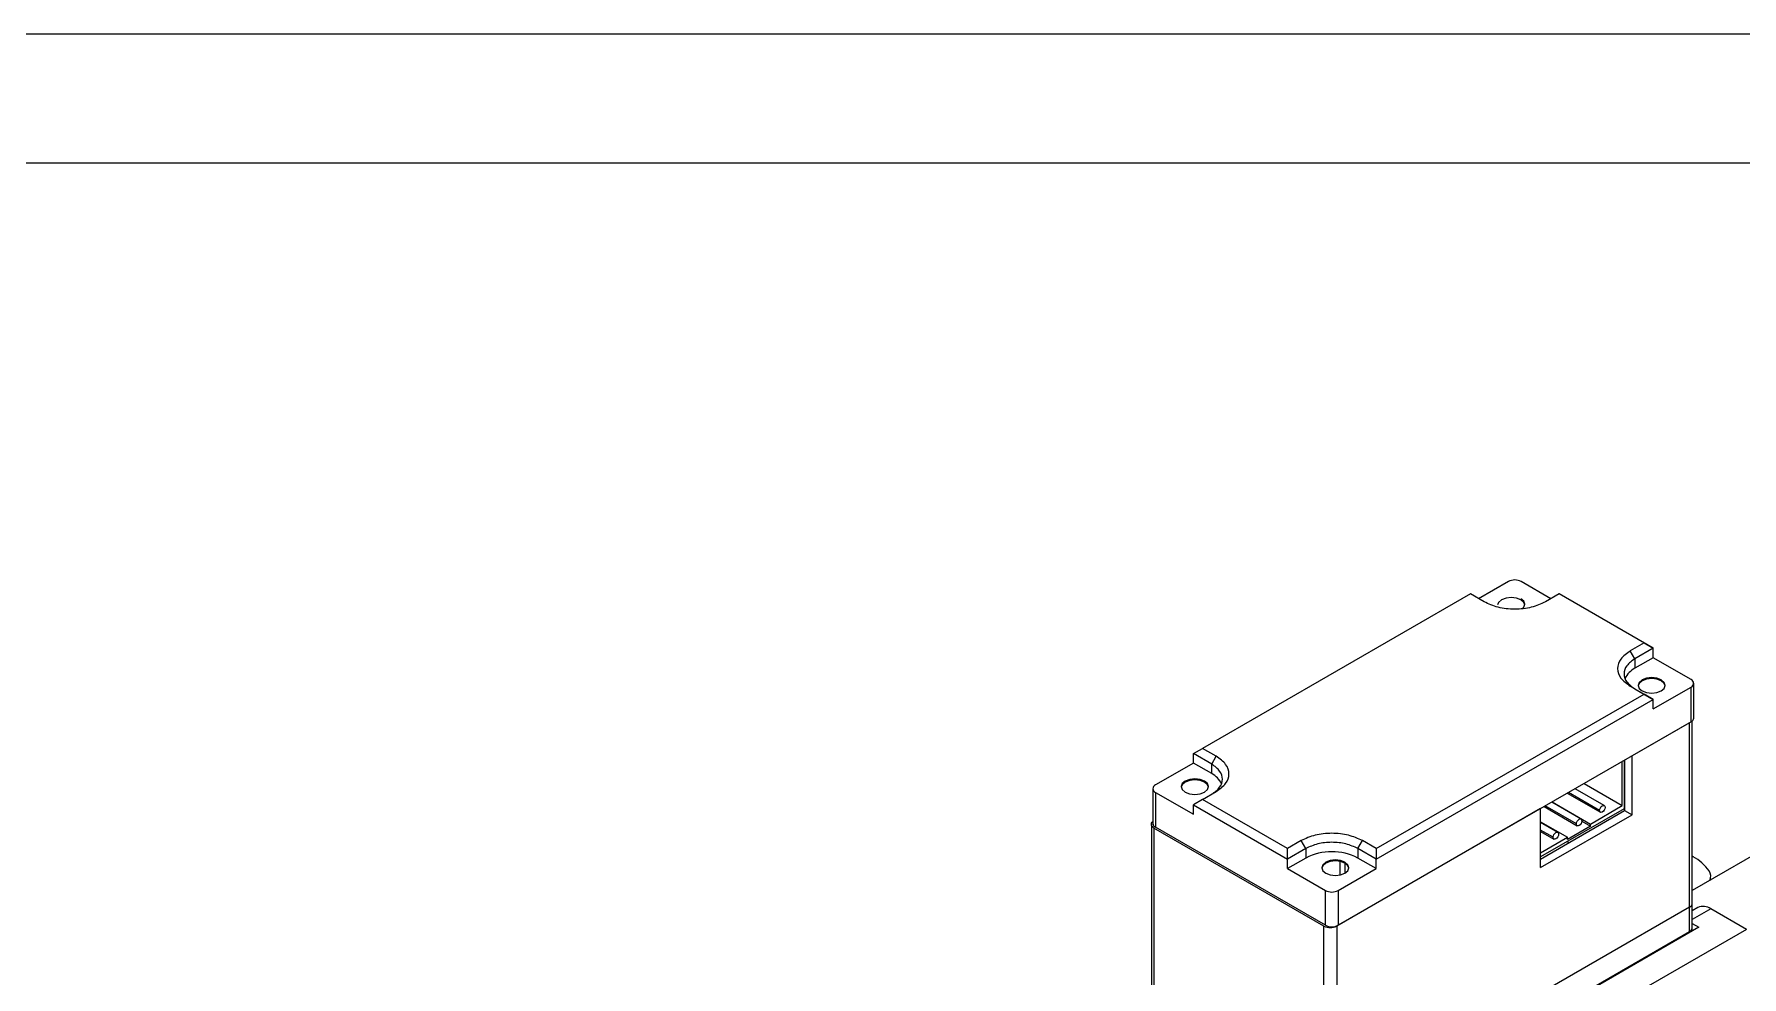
# Model space of a CAD drawing. Header units: millimetres. Extents: x 87 to 927, y 46 to 640.
# Drawn here: x 560.2 to 692.3, y 567 to 640 of the extents above; entities that cross this region are included whole.
import ezdxf

# ---------------------------------------------------------------- set-up
doc = ezdxf.new("R2010")
doc.units = ezdxf.units.MM
for name, color, linetype in [('1轮廓实线层', 7, 'Continuous'), ('2细线层', 4, 'Continuous'), ('图框层', 7, 'Continuous')]:
    doc.layers.add(name, color=color, linetype=linetype)

# ---------------------------------------------------------------- blocks, each defined once
blk = doc.blocks.new('ZwmFrameMain_A3^_^无分区图框^_^landscape')
at = {"layer": '1轮廓实线层'}
blk.add_line((390, 287), (0, 287), dxfattribs=at)
at = {"layer": '2细线层'}
blk.add_line((395, 292), (-25, 292), dxfattribs=at)

msp = doc.modelspace()

# ---------------------------------------------------------------- linework, layer by layer
at = {"color": 7, "linetype": 'Continuous', "lineweight": 25}
for p, q in [((674.246, 597.595), (671.947, 596.269)), ((677.533, 596.268), (675.236, 597.595)), ((671.311, 596.637), (650.586, 584.68)), ((672.371, 596.024), (671.311, 596.637)), ((672.371, 596.024), (671.311, 596.637)), ((671.311, 596.637), (671.311, 596.637)), ((678.169, 596.636), (677.108, 596.024)), ((684.743, 592.838), (678.169, 596.636)), ((678.17, 596.636), (678.169, 596.636)), ((685.451, 592.43), (678.17, 596.636)), ((684.743, 592.838), (683.682, 592.226)), ((684.036, 591.614), (683.682, 592.226)), ((685.451, 592.43), (684.036, 591.614)), ((684.743, 592.838), (685.451, 592.43)), ((685.451, 591.695), (685.451, 592.43)), ((685.451, 591.695), (684.036, 590.879)), ((684.036, 591.614), (684.036, 590.879)), ((688.384, 590), (685.451, 591.695)), ((683.681, 589.491), (684.741, 588.879)), ((684.035, 589.287), (683.681, 589.491)), ((684.035, 589.287), (685.448, 588.47)), ((685.448, 587.735), (688.384, 589.429)), ((686.078, 589.985), (686.078, 589.903)), ((688.384, 586.734), (688.384, 589.429)), ((688.589, 587.02), (688.589, 589.715)), ((664.016, 576.922), (684.741, 588.879)), ((664.016, 576.106), (685.448, 588.47)), ((685.448, 588.47), (684.741, 588.879)), ((685.448, 587.735), (685.448, 588.47)), ((688.384, 586.734), (661.081, 570.983)), ((688.271, 586.669), (683.812, 584.097)), ((688.271, 572.38), (688.271, 586.669)), ((688.476, 572.665), (688.476, 586.8)), ((649.879, 584.272), (650.586, 584.68)), ((651.292, 583.456), (649.879, 584.272)), ((649.879, 583.537), (649.879, 584.272)), ((651.646, 584.068), (650.586, 584.68)), ((651.292, 583.456), (651.646, 584.068)), ((683.812, 579.524), (683.812, 584.097)), ((649.879, 583.537), (646.943, 581.844)), ((651.292, 582.721), (649.879, 583.537)), ((651.292, 582.721), (651.292, 583.456)), ((683.062, 580.244), (683.062, 583.664)), ((683.204, 583.746), (683.204, 579.999)), ((683.239, 583.766), (683.239, 579.856)), ((646.738, 581.558), (646.738, 578.863)), ((650.583, 580.721), (651.644, 581.333)), ((650.734, 582.145), (650.734, 582.063)), ((681.664, 580.247), (679.402, 581.552)), ((680.1, 581.955), (683.062, 580.244)), ((646.943, 581.272), (646.943, 578.578)), ((646.943, 581.272), (649.876, 579.578)), ((650.583, 580.721), (649.876, 580.313)), ((649.876, 580.313), (657.157, 576.107)), ((649.876, 579.578), (649.876, 580.313)), ((657.157, 576.923), (650.583, 580.721)), ((676.739, 580.016), (660.968, 570.917)), ((676.739, 575.444), (676.739, 580.016)), ((683.204, 579.999), (676.739, 576.269)), ((677.005, 580.17), (679.568, 578.69)), ((679.868, 579.21), (677.605, 580.516)), ((677.629, 580.53), (680.592, 578.818)), ((678.802, 581.206), (681.364, 579.727)), ((680.592, 578.818), (683.062, 580.244)), ((646.625, 578.798), (646.625, 564.509)), ((676.739, 576.106), (683.239, 579.856)), ((676.739, 575.444), (683.812, 579.524)), ((676.739, 578.99), (678.813, 577.792)), ((678.072, 578.173), (676.739, 578.942)), ((679.928, 579.039), (680.592, 578.655)), ((680.592, 578.655), (680.592, 578.818)), ((683.239, 579.856), (683.812, 579.524)), ((659.978, 570.918), (646.83, 578.513)), ((646.83, 578.513), (646.83, 564.223)), ((660.091, 570.983), (646.943, 578.578)), ((658.218, 577.535), (657.157, 576.923)), ((658.572, 576.923), (658.218, 577.535)), ((662.602, 576.922), (662.956, 577.535)), ((664.016, 576.922), (662.956, 577.535)), ((676.739, 578.249), (677.772, 577.653)), ((676.739, 576.595), (678.813, 577.792)), ((678.928, 577.368), (678.786, 577.45)), ((680.592, 578.655), (678.813, 577.629)), ((678.813, 577.629), (678.813, 577.792)), ((695.097, 577.486), (688.476, 573.664)), ((657.157, 576.107), (657.157, 576.923)), ((658.572, 576.923), (657.157, 576.107)), ((658.572, 576.188), (657.157, 575.372)), ((657.157, 575.372), (657.157, 576.107)), ((658.572, 576.923), (658.572, 576.188)), ((662.602, 576.922), (662.602, 576.187)), ((664.016, 576.106), (662.602, 576.922)), ((664.016, 575.371), (662.602, 576.187)), ((664.016, 576.922), (664.016, 576.106)), ((664.016, 575.371), (664.016, 576.106)), ((688.545, 576.288), (688.476, 576.328)), ((657.157, 575.372), (660.091, 573.677)), ((661.081, 573.677), (664.016, 575.371)), ((661.199, 575.929), (661.199, 574.863)), ((661.604, 575.865), (661.604, 575.784)), ((661.618, 575.017), (661.618, 575.776)), ((660.091, 570.983), (660.091, 573.677)), ((661.081, 573.677), (661.081, 570.983)), ((688.271, 572.38), (660.968, 556.628)), ((688.271, 570.501), (688.271, 572.38)), ((688.476, 570.787), (688.476, 572.665)), ((688.908, 572.35), (688.476, 572.101)), ((692.663, 570.659), (689.907, 572.251)), ((659.978, 556.628), (659.978, 570.918)), ((688.986, 570.823), (660.551, 554.419)), ((660.968, 570.917), (660.968, 556.628)), ((688.476, 571.118), (688.986, 570.823)), ((688.476, 570.529), (688.476, 570.787)), ((660.968, 554.75), (688.271, 570.501)), ((692.663, 570.659), (682.869, 565.009))]:
    msp.add_line(p, q, dxfattribs=at)
at = {"color": 8, "linetype": 'Continuous', "lineweight": 25}
for p, q in [((679.506, 578.827), (677.093, 580.22)), ((681.302, 579.864), (678.89, 581.257)), ((677.709, 577.791), (676.739, 578.351)), ((689.907, 572.251), (688.476, 571.425)), ((688.271, 570.411), (688.271, 570.501))]:
    msp.add_line(p, q, dxfattribs=at)
at = {"color": 7, "linetype": 'Continuous', "lineweight": 25, "flags": 128}
for points in [[(675.208, 596.182), (674.867, 596.314), (674.466, 596.36), (674.064, 596.314), (673.723, 596.183), (673.495, 595.986), (673.418, 595.795)], [(675.362, 595.521), (675.435, 595.603), (675.515, 595.835), (675.435, 596.067), (675.208, 596.264)], [(675.513, 595.795), (675.435, 595.986), (675.208, 596.182)], [(686.078, 589.985), (685.738, 590.116), (685.336, 590.163), (684.934, 590.116), (684.593, 589.985), (684.365, 589.789), (684.285, 589.557), (684.365, 589.325), (684.593, 589.128)], [(686.078, 589.903), (685.738, 590.035), (685.336, 590.081), (684.934, 590.035), (684.593, 589.903), (684.365, 589.707), (684.288, 589.516)], [(684.593, 589.128), (684.933, 588.996), (685.335, 588.95), (685.737, 588.996), (686.078, 589.128), (686.305, 589.324), (686.385, 589.556), (686.306, 589.788), (686.078, 589.985)], [(686.383, 589.516), (686.306, 589.707), (686.078, 589.903)], [(650.734, 582.145), (650.394, 582.276), (649.992, 582.322), (649.59, 582.276), (649.249, 582.145), (649.022, 581.948), (648.941, 581.716), (649.021, 581.484), (649.249, 581.288)], [(650.734, 582.063), (650.394, 582.195), (649.992, 582.241), (649.59, 582.195), (649.249, 582.063), (649.022, 581.867), (648.944, 581.675)], [(649.249, 581.288), (649.589, 581.156), (649.991, 581.11), (650.393, 581.156), (650.734, 581.288), (650.961, 581.484), (651.041, 581.716), (650.962, 581.948), (650.734, 582.145)], [(651.039, 581.675), (650.962, 581.866), (650.734, 582.063)], [(681.302, 579.864), (681.318, 579.967), (681.364, 580.073), (681.433, 580.166), (681.514, 580.232), (681.595, 580.26), (681.664, 580.247), (681.71, 580.194), (681.726, 580.109)], [(681.726, 580.109), (681.71, 580.006), (681.664, 579.9), (681.595, 579.807), (681.514, 579.742), (681.433, 579.714), (681.364, 579.727), (681.318, 579.78), (681.302, 579.864)], [(646.83, 578.513), (646.743, 578.574), (646.678, 578.644), (646.638, 578.719), (646.625, 578.798), (646.638, 578.877), (646.678, 578.953), (646.738, 579.018)], [(679.506, 578.827), (679.522, 578.931), (679.568, 579.037), (679.636, 579.129), (679.718, 579.195), (679.799, 579.223), (679.868, 579.21), (679.914, 579.157), (679.93, 579.072)], [(679.93, 579.072), (679.914, 578.969), (679.868, 578.863), (679.799, 578.771), (679.718, 578.705), (679.636, 578.677), (679.568, 578.69), (679.522, 578.743), (679.506, 578.827)], [(677.709, 577.791), (677.726, 577.894), (677.772, 578), (677.84, 578.093), (677.922, 578.158), (678.003, 578.186), (678.072, 578.173), (678.118, 578.12), (678.134, 578.036)], [(678.134, 578.036), (678.118, 577.933), (678.072, 577.827), (678.003, 577.734), (677.922, 577.668), (677.84, 577.64), (677.772, 577.653), (677.726, 577.706), (677.709, 577.791)], [(661.604, 575.865), (661.264, 575.997), (660.862, 576.043), (660.46, 575.997), (660.12, 575.866), (659.892, 575.669), (659.812, 575.437), (659.892, 575.205), (660.119, 575.009)], [(661.604, 575.784), (661.264, 575.915), (660.862, 575.962), (660.46, 575.915), (660.12, 575.784), (659.892, 575.587), (659.814, 575.396)], [(660.119, 575.009), (660.46, 574.877), (660.861, 574.831), (661.263, 574.877), (661.604, 575.008), (661.832, 575.205), (661.912, 575.437), (661.832, 575.669), (661.604, 575.865)], [(661.909, 575.396), (661.832, 575.587), (661.604, 575.784)]]:
    msp.add_lwpolyline(points, dxfattribs=at)
at = {"color": 7, "linetype": 'Continuous', "lineweight": 25}
for centre, radius, start, end in [((674.741, 596.64), 1.076, 62.59914, 117.3798), ((684.803, 589.379), 1.685, 117.09104, 155.23731), ((688.275, 589.715), 0.306, 290.75183, 69.18497), ((688.254, 587.044), 0.336, 292.72111, 355.93432), ((650.525, 581.222), 1.684, 24.75759, 62.87542), ((647.051, 581.558), 0.306, 110.75183, 249.18497), ((647.088, 578.898), 0.352, 185.68755, 245.60815), ((660.586, 572.298), 4.381, 62.59914, 117.3798), ((686.37, 572.542), 4.331, 37.87797, 59.85268), ((689.046, 574.782), 0.853, 336.73488, 29.454), ((660.586, 574.633), 1.076, 242.59914, 297.3798), ((688.132, 572.696), 0.345, 293.6789, 354.97653), ((688.141, 572.689), 0.336, 292.72111, 355.93432), ((689.32, 571.421), 1.017, 54.73355, 113.91934), ((660.473, 571.873), 1.076, 242.59914, 297.3798), ((660.586, 571.938), 1.076, 242.59914, 297.3798), ((688.132, 570.818), 0.345, 293.6789, 354.97653), ((688.141, 570.811), 0.336, 292.72111, 355.93432)]:
    msp.add_arc(centre, radius, start, end, dxfattribs=at)
for points, knots in [([(677.108, 596.024), (676.762, 595.865), (676.07, 595.548), (674.739, 595.412), (673.409, 595.548), (672.717, 595.866), (672.371, 596.024)], [0, 0, 0, 0, 0.2499998, 0.4999998, 0.7499998, 1, 1, 1, 1]), ([(683.682, 592.226), (683.408, 592.026), (682.858, 591.627), (682.622, 590.859), (682.857, 590.09), (683.406, 589.691), (683.681, 589.491)], [0, 0, 0, 0, 0.24999986, 0.49999982, 0.74999986, 1, 1, 1, 1]), ([(651.644, 581.333), (651.919, 581.533), (652.469, 581.932), (652.705, 582.7), (652.47, 583.468), (651.921, 583.868), (651.646, 584.068)], [0, 0, 0, 0, 0.2499999, 0.4999998, 0.7499999, 1, 1, 1, 1]), ([(662.956, 577.535), (662.61, 577.693), (661.918, 578.011), (660.588, 578.147), (659.257, 578.011), (658.565, 577.694), (658.218, 577.535)], [0, 0, 0, 0, 0.2499999, 0.4999998, 0.7499999, 1, 1, 1, 1])]:
    msp.add_open_spline(points, degree=3, knots=knots, dxfattribs=at)
for points in [[(684.036, 591.614), (683.802, 591.444), (683.334, 591.104), (683.134, 590.45), (683.334, 589.797), (683.801, 589.457), (684.035, 589.287)], [(651.291, 581.129), (651.525, 581.299), (651.993, 581.638), (652.193, 582.292), (651.993, 582.946), (651.526, 583.286), (651.292, 583.456)], [(662.602, 576.922), (662.308, 577.057), (661.72, 577.327), (660.587, 577.443), (659.455, 577.328), (658.866, 577.058), (658.572, 576.923)]]:
    msp.add_open_spline(points, degree=3, dxfattribs=at)

# ---------------------------------------------------------------- block references
at = {"layer": '图框层', "xscale": 2, "yscale": 2, "zscale": 2}
msp.add_blockref('ZwmFrameMain_A3^_^无分区图框^_^landscape', (136.883, 55.982), dxfattribs=at)

doc.saveas('drawing.dxf')
